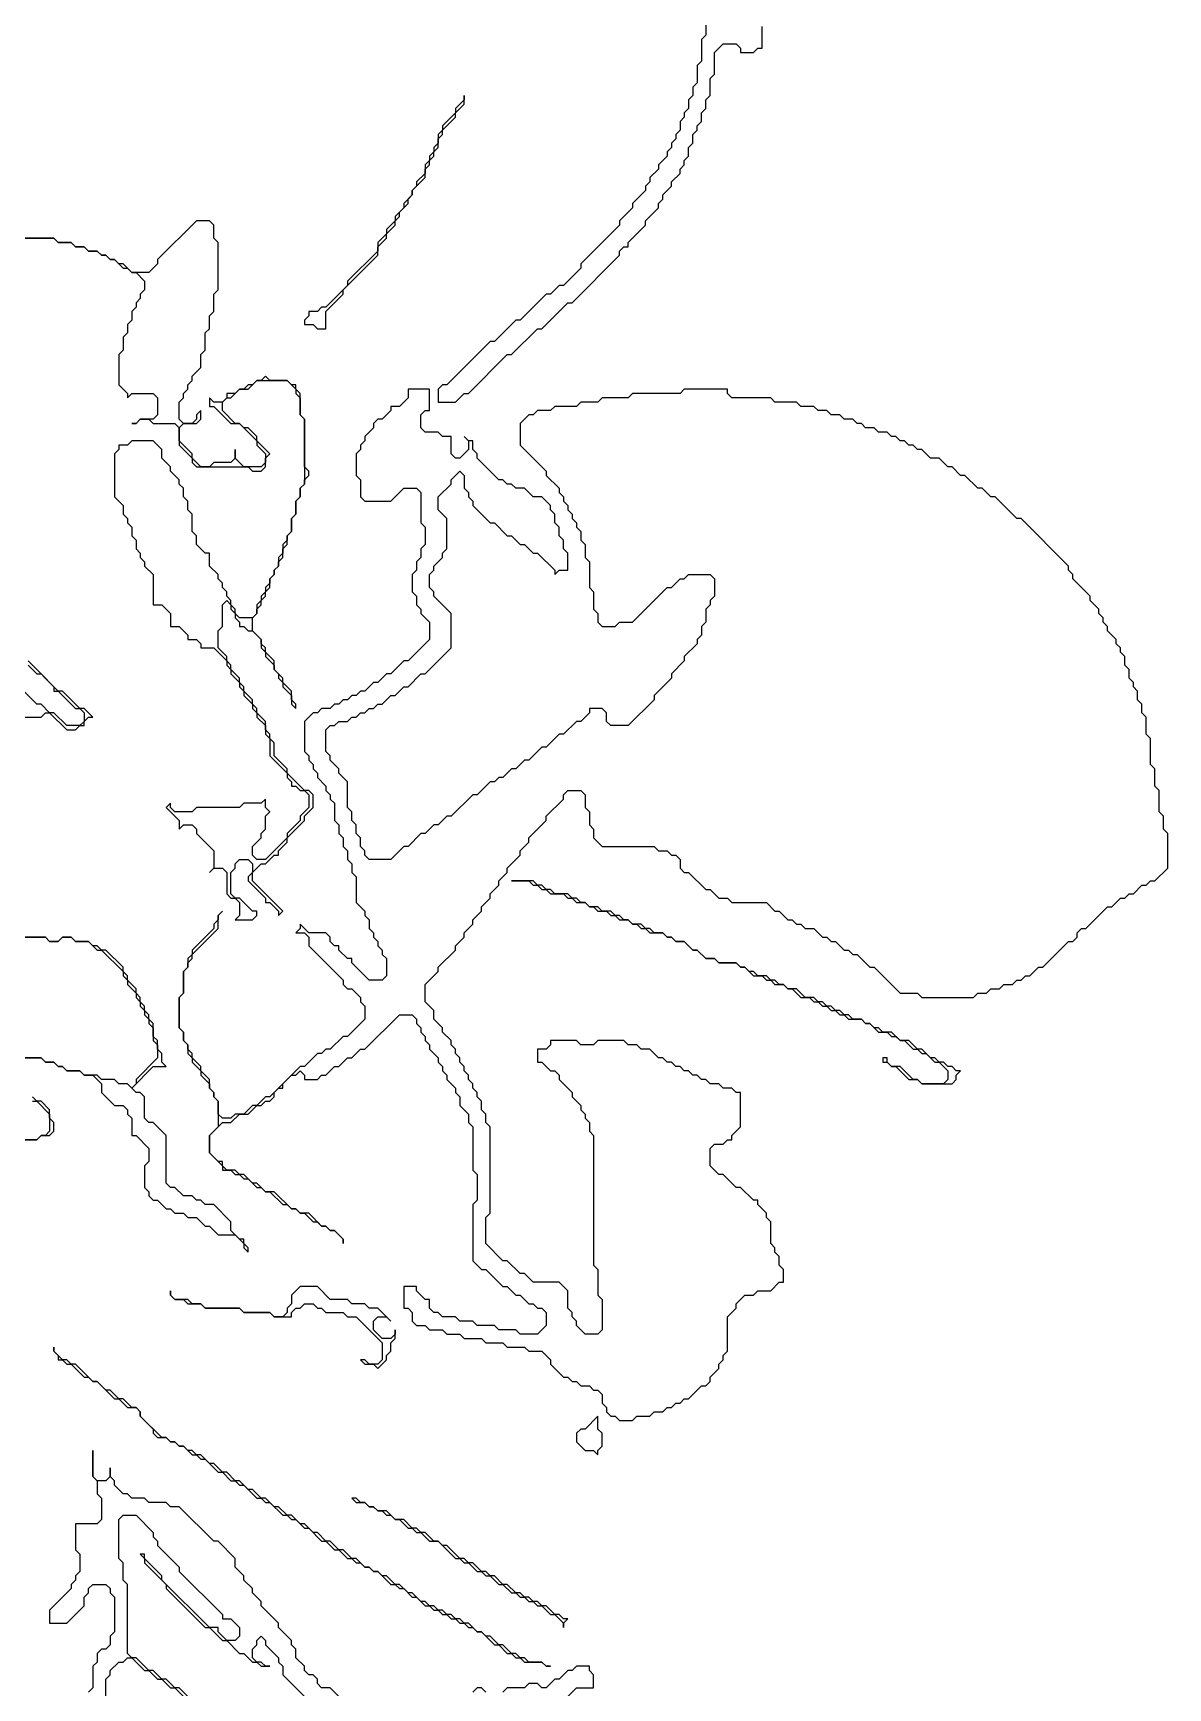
# Model space of a CAD drawing. Header units: metres. Extents: x 0 to 500, y 0 to 703.
# Drawn here: x 439.52 to 472.38, y 63.75 to 111.69 of the extents above; entities that cross this region are included whole.
import ezdxf

# ---------------------------------------------------------------- set-up
doc = ezdxf.new("R2010")
doc.units = ezdxf.units.M

msp = doc.modelspace()

# ---------------------------------------------------------------- linework, layer by layer
for points in [[(459, 112.125), (459, 111.625), (458.875, 111.5), (458.875, 110.875), (458.75, 110.75), (458.75, 110.25), (458.625, 110.125), (458.625, 109.875), (458.5, 109.75), (458.5, 109.5), (458.375, 109.375), (458.375, 109.25), (458.25, 109.125), (458.25, 108.875), (458.125, 108.75), (458.125, 108.625), (458, 108.5), (458, 108.375), (457.875, 108.25), (457.875, 108.125), (457.625, 107.875), (457.625, 107.75), (457.375, 107.5), (457.375, 107.375), (457.25, 107.25), (457.25, 107.125), (456.875, 106.75), (456.875, 106.625), (456.5, 106.25), (456.5, 106.125), (455.375, 105), (455.375, 104.875), (454.875, 104.375), (454.75, 104.375), (454.5, 104.125), (454.375, 104.125), (453.625, 103.375), (453.5, 103.375), (452.875, 102.75), (452.75, 102.75), (451.5, 101.5), (451.375, 101.5), (451.25, 101.375), (451.25, 101), (451.75, 101), (452, 101.25), (452.125, 101.25), (453.25, 102.375), (453.375, 102.375), (454.125, 103.125), (454.25, 103.125), (455, 103.875), (455.125, 103.875), (456.5, 105.25), (456.5, 105.375), (456.625, 105.5), (456.75, 105.5), (456.75, 105.625), (457.25, 106.125), (457.25, 106.25), (457.625, 106.625), (457.625, 106.75), (457.75, 106.875), (457.75, 107), (458, 107.25), (458, 107.375), (458.25, 107.625), (458.25, 107.75), (458.375, 107.875), (458.375, 108), (458.5, 108.125), (458.5, 108.375), (458.625, 108.5), (458.625, 108.75), (458.75, 108.875), (458.75, 109), (458.875, 109.125), (458.875, 109.375), (459, 109.5), (459, 109.75), (459.125, 109.875), (459.125, 110.375), (459.25, 110.5), (459.25, 111.125), (459.5, 111.375), (459.875, 111.375), (460, 111.25), (460, 111.125), (460.375, 111.125), (460.5, 111.25), (460.625, 111.25), (460.625, 111.875)], [(438.875, 105.75), (440.125, 105.75), (440.25, 105.625), (440.625, 105.625), (440.75, 105.5), (441, 105.5), (441.125, 105.375), (441.375, 105.375), (441.5, 105.25), (441.625, 105.25), (441.75, 105.125), (441.875, 105.125), (442.125, 104.875), (442.25, 104.875), (442.375, 104.75), (442.5, 104.75), (442.75, 104.5), (442.75, 104.25), (442.625, 104.125), (442.625, 104), (442.5, 103.875), (442.5, 103.75), (442.375, 103.625), (442.375, 103.375), (442.25, 103.25), (442.25, 103), (442.125, 102.875), (442.125, 102.5), (442, 102.375), (442, 101.5), (442.25, 101.25), (442.25, 101.125), (442.375, 101.25), (443, 101.25), (443.125, 101.125), (443.125, 100.625), (443, 100.5), (442.625, 100.5), (442.5, 100.375), (442.375, 100.375), (442.5, 100.375), (442.625, 100.5), (442.875, 100.5), (443, 100.375), (443.625, 100.375), (443.75, 100.25), (443.75, 99.75), (444.125, 99.375), (444.125, 99.25), (444.25, 99.125), (445.75, 99.125), (445.875, 99), (446.125, 99), (446.25, 99.125), (446.25, 99.375), (446.375, 99.5), (446, 99.875), (446, 100), (445.75, 100.25), (445.625, 100.25), (445.5, 100.375), (445.375, 100.375), (445, 100.75), (445, 101), (445.125, 101.125), (445.25, 101.125), (445.5, 101.375), (445.75, 101.375), (446, 101.625), (446.875, 101.625), (447.125, 101.375), (447.125, 101.25), (447.25, 101.125), (447.25, 100.625), (447.375, 100.5), (447.375, 98.625), (447.25, 98.5), (447.25, 98.25), (447.125, 98.125), (447.125, 97.75), (447, 97.625), (447, 97.25), (446.875, 97.125), (446.875, 97), (446.75, 96.875), (446.75, 96.625), (446.625, 96.5), (446.625, 96.25), (446.5, 96.125), (446.5, 96), (446.375, 95.875), (446.375, 95.75), (446.25, 95.625), (446.25, 95.5), (446.125, 95.375), (446.125, 95.25), (446, 95.125), (446, 94.875), (445.875, 94.75), (445.5, 94.75), (445.375, 94.875), (445.375, 95), (445.25, 95.125), (445.25, 95.25), (445.125, 95.375), (445.125, 95.5), (445, 95.625), (445, 95.75), (444.875, 95.875), (444.875, 96), (444.625, 96.25), (444.625, 96.625), (444.5, 96.625), (444.25, 96.875), (444.25, 97.125), (444.125, 97.25), (444.125, 97.75), (444, 97.875), (444, 98.125), (443.875, 98.25), (443.875, 98.5), (443.75, 98.625), (443.75, 98.75), (443.5, 99), (443.5, 99.125), (443.25, 99.375), (443.25, 99.625), (443, 99.875), (442.375, 99.875), (442.25, 99.75), (442, 99.75), (442, 99.625), (441.875, 99.5), (441.875, 98.25), (442.125, 98), (442.125, 97.75), (442.25, 97.625), (442.25, 97.5), (442.375, 97.375), (442.375, 97.125), (442.5, 97), (442.5, 96.75), (442.625, 96.625), (442.625, 96.5), (442.75, 96.375), (442.75, 96.25), (443, 96), (443, 95.125), (443.25, 95.125), (443.5, 94.875), (443.5, 94.5), (443.75, 94.5), (444, 94.25), (444, 94.125), (444.25, 94.125), (444.375, 94), (444.375, 93.875), (444.75, 93.875), (445.125, 93.5), (445.125, 93.375), (445.25, 93.25), (445.25, 93.125), (445.5, 92.875), (445.5, 92.75), (445.625, 92.625), (445.625, 92.5), (445.875, 92.25), (445.875, 92.125), (446, 92), (446, 91.875), (446.25, 91.625), (446.25, 91.375), (446.375, 91.25), (446.375, 90.75), (446.875, 90.25), (446.875, 90.125), (447, 90), (447, 89.875), (447.125, 89.875), (447.25, 89.75), (447.375, 89.75), (447.5, 89.625), (447.5, 89.25), (447.25, 89), (447.25, 88.875), (446.875, 88.5), (446.875, 88.375), (446.25, 87.75), (446, 87.75), (445.875, 87.875), (445.875, 88.125), (446.125, 88.375), (446.125, 88.5), (446.25, 88.625), (446.25, 89), (446.375, 89.125), (446.25, 89.25), (446.25, 89.5), (446.125, 89.375), (445.625, 89.375), (445.5, 89.25), (444.25, 89.25), (444.125, 89.125), (443.625, 89.125), (443.5, 89.25), (443.5, 89.375), (443.375, 89.25), (443.75, 88.875), (443.75, 88.625), (443.875, 88.75), (444.125, 88.75), (444.25, 88.625), (444.25, 88.5), (444.75, 88), (444.75, 87.5), (444.625, 87.375), (444.75, 87.5), (445, 87.5), (445.125, 87.375), (445.125, 86.75), (445.25, 86.625), (445.375, 86.625), (445.5, 86.5), (445.5, 86.125), (445.375, 86), (445.875, 86), (446, 86.125), (446, 86.25), (445.875, 86.25), (445.5, 86.625), (445.375, 86.625), (445.25, 86.75), (445.25, 87.375), (445.375, 87.5), (445.375, 87.625), (445.5, 87.75), (445.75, 87.75), (445.875, 87.625), (445.875, 87.375), (445.75, 87.25), (445.75, 87.125), (446.25, 86.625), (446.25, 86.5), (446.375, 86.5), (446.625, 86.25), (446.625, 86.125), (446.75, 86.25), (445.875, 87.125), (445.875, 87.375), (446.125, 87.625), (446.25, 87.625), (446.5, 87.875), (446.625, 87.875), (446.625, 88), (446.875, 88.25), (446.875, 88.375), (447.375, 88.875), (447.375, 89), (447.625, 89.25), (447.625, 89.625), (447.5, 89.75), (447.375, 89.75), (446.875, 90.25), (446.875, 90.375), (446.5, 90.75), (446.5, 91.125), (446.375, 91.25), (446.375, 91.375), (446.25, 91.5), (446.25, 91.75), (446, 92), (446, 92.125), (445.875, 92.25), (445.875, 92.375), (445.625, 92.625), (445.625, 92.75), (445.5, 92.875), (445.5, 93), (445.25, 93.25), (445.25, 93.375), (445.125, 93.5), (445.125, 93.625), (444.875, 93.875), (444.875, 94.375), (445, 94.5), (445, 95.125), (445.125, 95.25), (445.25, 95.125), (445.25, 95), (445.375, 94.875), (445.375, 94.75), (445.5, 94.625), (445.5, 94.5), (445.625, 94.5), (445.75, 94.375), (445.875, 94.375), (446.125, 94.125), (446.125, 93.875), (446.25, 93.75), (446.25, 93.625), (446.5, 93.375), (446.5, 93.25), (446.625, 93.125), (446.625, 93), (446.75, 92.875), (446.75, 92.75), (447, 92.5), (447, 92.25), (447.125, 92.125), (447.125, 92.25), (447, 92.375), (447, 92.625), (446.75, 92.875), (446.75, 93), (446.5, 93.25), (446.5, 93.5), (446.25, 93.75), (446.25, 93.875), (446.125, 94), (446.125, 94.125), (445.875, 94.375), (445.875, 94.75), (446, 94.875), (446, 95), (446.125, 95.125), (446.125, 95.25), (446.25, 95.375), (446.25, 95.5), (446.375, 95.625), (446.375, 95.875), (446.5, 96), (446.5, 96.125), (446.625, 96.25), (446.625, 96.375), (446.75, 96.5), (446.75, 96.75), (446.875, 96.875), (446.875, 97.125), (447, 97.25), (447, 97.625), (447.125, 97.75), (447.125, 98.125), (447.25, 98.25), (447.25, 98.5), (447.375, 98.625), (447.375, 98.75), (447.5, 98.875), (447.5, 99), (447.375, 99.125), (447.375, 100.5), (447.25, 100.625), (447.25, 101.25), (447.125, 101.375), (447.125, 101.5), (447, 101.5), (446.875, 101.625), (446.375, 101.625), (446.25, 101.75), (446.125, 101.625), (446, 101.625), (445.875, 101.5), (445.75, 101.5), (445.625, 101.375), (445.5, 101.375), (445.375, 101.25), (445.125, 101.25), (445.125, 101.125), (445, 101), (444.75, 101), (444.625, 101.125), (444.625, 100.875), (444.75, 100.875), (445.25, 100.375), (445.5, 100.375), (446, 99.875), (446, 99.75), (446.25, 99.5), (446.25, 99.25), (446.125, 99.125), (445.625, 99.125), (445.375, 99.375), (445.375, 99.625), (445.375, 99.375), (445.25, 99.25), (444.75, 99.25), (444.625, 99.125), (444.375, 99.125), (444.125, 99.375), (444.125, 99.5), (443.75, 99.875), (443.75, 100.25), (443.875, 100.375), (444.25, 100.375), (444.375, 100.5), (444.375, 100.75), (444.25, 100.625), (444.25, 100.5), (444.125, 100.375), (443.875, 100.375), (443.75, 100.5), (443.75, 101), (443.875, 101.125), (443.875, 101.25), (444, 101.375), (444, 101.5), (444.125, 101.625), (444.125, 101.75), (444.375, 102), (444.375, 102.375), (444.5, 102.5), (444.5, 103), (444.625, 103.125), (444.625, 103.5), (444.75, 103.625), (444.75, 104.125), (444.875, 104.25), (444.875, 105.625), (444.75, 105.75), (444.75, 106.125), (444.625, 106.25), (444.25, 106.25), (443.125, 105.125), (443.125, 105), (442.875, 104.75), (442.375, 104.75), (442.125, 105), (442, 105), (441.875, 105.125), (441.75, 105.125), (441.625, 105.25), (441.5, 105.25), (441.375, 105.375), (441.125, 105.375), (441, 105.5), (440.75, 105.5), (440.625, 105.625), (440.25, 105.625), (440.125, 105.75), (439, 105.75)], [(439.25, 91.875), (439.75, 91.875), (439.875, 92), (440, 92), (440.5, 91.5), (440.75, 91.5), (440.875, 91.625), (441, 91.625), (441, 91.75), (441.125, 91.875), (441.25, 91.875), (441, 92.125), (440.875, 92.125), (440.375, 92.625), (440.25, 92.625), (439.375, 93.5)], [(439.375, 93.375), (439.625, 93.125), (439.75, 93.125), (440.125, 92.75), (440.125, 92.625), (440.25, 92.625), (440.75, 92.125), (440.875, 92.125), (441, 92), (441, 91.75), (440.875, 91.625), (440.5, 91.625), (440.125, 92), (440, 92), (439.75, 92.25), (439.625, 92.25), (439.25, 92.625)], [(438.375, 85.5), (439.875, 85.5), (440, 85.375), (440.25, 85.375), (440.375, 85.5), (440.625, 85.5), (440.75, 85.375), (441.125, 85.375), (441.375, 85.125), (441.5, 85.125), (442.125, 84.5), (442.125, 84.375), (442.25, 84.25), (442.25, 84.125), (442.5, 83.875), (442.5, 83.75), (442.625, 83.625), (442.625, 83.5), (442.75, 83.375), (442.75, 83.25), (442.875, 83.125), (442.875, 83), (443, 82.875), (443, 82.5), (443.125, 82.375), (443.125, 82), (442.5, 81.375), (442.5, 81.25), (442.375, 81.125), (442.25, 81.25), (442, 81.25), (441.875, 81.375), (441.5, 81.375), (441.375, 81.5), (441, 81.5), (440.875, 81.625), (440.5, 81.625), (440.375, 81.75), (440.25, 81.75), (440.125, 81.875), (439.875, 81.875), (439.75, 82), (438.75, 82)], [(439.25, 82), (439.75, 82), (439.875, 81.875), (440.125, 81.875), (440.25, 81.75), (440.375, 81.75), (440.5, 81.625), (440.875, 81.625), (441, 81.5), (441.25, 81.5), (441.5, 81.25), (441.5, 81), (441.875, 80.625), (442.125, 80.625), (442.25, 80.5), (442.25, 80.375), (442.375, 80.25), (442.375, 79.75), (442.5, 79.75), (442.875, 79.375), (442.875, 79), (442.75, 78.875), (442.75, 78.25), (442.875, 78.125), (442.875, 78), (443, 77.875), (443.125, 77.875), (443.375, 77.625), (443.5, 77.625), (443.625, 77.5), (443.875, 77.5), (444, 77.375), (444.25, 77.375), (444.5, 77.125), (444.625, 77.125), (444.875, 76.875), (445.375, 76.875), (445.625, 76.625), (445.625, 76.5), (445.75, 76.375), (445.75, 76.5), (445.625, 76.625), (445.625, 76.75), (445.5, 76.75), (445.25, 77), (445.25, 77.25), (444.75, 77.75), (444.5, 77.75), (444.375, 77.875), (444.25, 77.875), (444.125, 78), (443.875, 78), (443.625, 78.25), (443.5, 78.25), (443.375, 78.375), (443.375, 79.75), (443, 80.125), (442.875, 80.125), (442.75, 80.25), (442.75, 80.875), (442.625, 81), (442.5, 81), (442.375, 81.125), (443, 81.75), (443.375, 81.75), (443.25, 81.875), (443.25, 82.125), (443.125, 82.25), (443.125, 82.5), (443, 82.625), (443, 83), (442.875, 83.125), (442.875, 83.25), (442.75, 83.375), (442.75, 83.5), (442.625, 83.625), (442.625, 83.75), (442.5, 83.875), (442.5, 84), (442.25, 84.25), (442.25, 84.375), (442.125, 84.5), (442.125, 84.625), (441.625, 85.125), (441.5, 85.125), (441.375, 85.25), (441.25, 85.25), (441.125, 85.375), (440.75, 85.375), (440.625, 85.5), (440.375, 85.5), (440.25, 85.375), (440, 85.375), (439.875, 85.5), (438.375, 85.5)], [(439, 79.625), (439.625, 79.625), (439.75, 79.75), (440, 79.75), (440.125, 79.875), (440.125, 80.125), (440, 80.25), (440, 80.5), (439.75, 80.75), (439.625, 80.75), (439.5, 80.875)], [(439.5, 80.75), (439.625, 80.75), (440, 80.375), (440, 79.875), (439.875, 79.75), (439.75, 79.75), (439.625, 79.625), (439.125, 79.625)], [(448.375, 63.5), (448.125, 63.75), (447.875, 63.75), (447.75, 63.875), (447.75, 64), (447.625, 64.125), (447.5, 64.125), (447.375, 64.25), (447.375, 64.375), (447.125, 64.625), (447.125, 64.875), (447, 65), (447, 65.125), (446.625, 65.5), (446.625, 65.625), (446.125, 66.125), (446.125, 66.25), (445.875, 66.5), (445.875, 66.625), (445.625, 66.875), (445.625, 67), (445.375, 67.25), (445.375, 67.5), (444.875, 68), (444.75, 68), (443.75, 69), (443.5, 69), (443.375, 69.125), (442.875, 69.125), (442.75, 69.25), (442.375, 69.25), (442.25, 69.375), (442.125, 69.375), (441.875, 69.625), (441.875, 69.75), (441.75, 69.875), (441.75, 70.125), (441.75, 69.875), (441.625, 69.75), (441.375, 69.75), (441.25, 69.875), (441.25, 70.625), (441.25, 69.875), (441.375, 69.75), (441.375, 69.375), (441.5, 69.25), (441.5, 68.625), (441.375, 68.5), (440.75, 68.5), (440.75, 67.75), (440.875, 67.625), (440.875, 67.125), (440.75, 67), (440.75, 66.875), (440.625, 66.75), (440.625, 66.625), (440, 66), (440, 65.625), (440.5, 65.625), (441, 66.125), (441, 66.375), (441.125, 66.5), (441.125, 66.625), (441.25, 66.75), (441.625, 66.75), (441.75, 66.625), (441.75, 66.5), (441.875, 66.375), (441.875, 65.375), (441.75, 65.25), (441.75, 65), (441.625, 64.875), (441.5, 64.875), (441.375, 64.75), (441.375, 64.5), (441.25, 64.375), (441.25, 63.75), (441.125, 63.625)], [(444, 63.5), (443.75, 63.75), (443.625, 63.75), (443.375, 64), (443.25, 64), (443, 64.25), (442.875, 64.25), (442.5, 64.625), (442.375, 64.625), (442.25, 64.75), (442.25, 66.75), (442.125, 66.875), (442.125, 67.375), (442, 67.5), (442, 68.625), (442.125, 68.75), (442.5, 68.75), (443, 68.25), (443, 68.125), (443.125, 68), (443.125, 67.875), (443.75, 67.25), (443.75, 67.125), (445, 65.875), (445, 65.75), (445.25, 65.75), (445.5, 65.5), (445.5, 65.25), (445.375, 65.125), (445.125, 65.125), (444.875, 65.375), (444.875, 65.5), (444.625, 65.5), (443.25, 66.875), (443.25, 67), (442.75, 67.5), (442.75, 67.625), (442.625, 67.625), (442.75, 67.5), (442.75, 67.375), (443.375, 66.75), (443.375, 66.625), (444.5, 65.5), (444.625, 65.5), (445, 65.125), (445.125, 65.125), (445.5, 64.75), (445.625, 64.75), (445.875, 64.5), (446, 64.5), (446.125, 64.375), (446.375, 64.375), (446.25, 64.375), (446.125, 64.5), (446, 64.5), (445.875, 64.625), (445.875, 64.875), (446, 65), (446, 65.125), (446.125, 65.25), (446.25, 65.125), (446.25, 65), (446.625, 64.625), (446.625, 64.5), (446.75, 64.375), (446.75, 64.125), (447.5, 63.375)], [(441.625, 62.75), (441.625, 64), (441.75, 64.125), (441.75, 64.25), (442, 64.5), (442.125, 64.5), (442.25, 64.625), (442.375, 64.625), (442.75, 64.25), (442.875, 64.25), (443.125, 64), (443.25, 64), (443.5, 63.75), (443.625, 63.75), (443.875, 63.5)], [(454.625, 63.125), (455.25, 63.75), (455.75, 63.75), (455.75, 64.125), (455.625, 64.25), (455.625, 64.375), (455.25, 64.375), (455.125, 64.25), (455, 64.25), (454.75, 64), (454.625, 64), (454.375, 63.75), (454.25, 63.75), (454.125, 63.875), (453.875, 63.875), (453.75, 63.75), (453.25, 63.75), (453.125, 63.625)], [(452.625, 63.625), (452.5, 63.75), (452.375, 63.75), (452.25, 63.625)]]:
    msp.add_lwpolyline(points)
for points in [[(452, 109.875), (452, 109.75), (451.75, 109.5), (451.75, 109.375), (451.375, 109), (451.375, 108.875), (451.25, 108.75), (451.25, 108.5), (451.125, 108.375), (451.125, 108.25), (451, 108.125), (451, 108), (450.875, 107.875), (450.875, 107.625), (450.625, 107.375), (450.625, 107.25), (450.5, 107.125), (450.5, 107), (450.25, 106.75), (450.25, 106.625), (450, 106.375), (450, 106.25), (449.75, 106), (449.75, 105.875), (449.5, 105.625), (449.5, 105.375), (448.625, 104.5), (448.625, 104.375), (448, 103.75), (447.875, 103.75), (447.75, 103.625), (447.5, 103.625), (447.5, 103.5), (447.375, 103.375), (447.375, 103.25), (447.625, 103.25), (447.75, 103.125), (448, 103.125), (448, 103.625), (448.5, 104.125), (448.5, 104.25), (449.5, 105.25), (449.5, 105.5), (449.75, 105.75), (449.75, 105.875), (450, 106.125), (450, 106.25), (450.125, 106.375), (450.125, 106.5), (450.375, 106.75), (450.375, 106.875), (450.5, 107), (450.5, 107.125), (450.875, 107.5), (450.875, 107.75), (451, 107.875), (451, 108), (451.125, 108.125), (451.125, 108.25), (451.25, 108.375), (451.25, 108.625), (451.375, 108.75), (451.375, 108.875), (451.75, 109.25), (451.75, 109.375), (452, 109.625)], [(450.375, 101.375), (450.375, 101.125), (450.125, 100.875), (449.875, 100.875), (449.875, 100.75), (449.625, 100.5), (449.5, 100.5), (449.375, 100.375), (449.375, 100.25), (449.125, 100), (449.125, 99.875), (449, 99.75), (449, 99.625), (448.875, 99.5), (448.875, 98.875), (449, 98.75), (449, 98.25), (449.125, 98.125), (449.875, 98.125), (450.25, 98.5), (450.625, 98.5), (450.75, 98.375), (450.75, 97.5), (450.875, 97.375), (450.875, 96.875), (450.75, 96.75), (450.75, 96.5), (450.625, 96.375), (450.625, 96.125), (450.5, 96), (450.5, 95.5), (450.625, 95.375), (450.625, 95.125), (450.75, 95), (450.75, 94.875), (451, 94.625), (451, 94.125), (450.375, 93.5), (450.25, 93.5), (449.875, 93.125), (449.75, 93.125), (449.5, 92.875), (449.375, 92.875), (449.125, 92.625), (449, 92.625), (448.875, 92.5), (448.75, 92.5), (448.625, 92.375), (448.5, 92.375), (448.375, 92.25), (448.25, 92.25), (448.125, 92.125), (447.875, 92.125), (447.75, 92), (447.625, 92), (447.375, 91.75), (447.375, 90.875), (447.5, 90.75), (447.5, 90.625), (447.625, 90.5), (447.625, 90.375), (447.75, 90.25), (447.75, 90.125), (448, 89.875), (448, 89.75), (448.125, 89.625), (448.125, 89.5), (448.25, 89.375), (448.25, 88.875), (448.375, 88.75), (448.375, 88.5), (448.5, 88.375), (448.5, 88.125), (448.625, 88), (448.625, 87.75), (448.75, 87.625), (448.75, 87.375), (448.875, 87.25), (448.875, 86.5), (449.125, 86.25), (449.125, 86.125), (449.25, 86), (449.25, 85.75), (449.375, 85.625), (449.375, 85.5), (449.5, 85.375), (449.5, 85.25), (449.625, 85.125), (449.625, 85), (449.75, 84.875), (449.75, 84.375), (449.625, 84.25), (449.25, 84.25), (448.75, 84.75), (448.75, 84.875), (448.625, 84.875), (448.375, 85.125), (448.375, 85.25), (448.25, 85.25), (448.125, 85.375), (448.125, 85.5), (448, 85.625), (447.5, 85.625), (447.25, 85.875), (447.25, 85.75), (447.125, 85.625), (447.375, 85.625), (447.5, 85.5), (447.5, 85.25), (448.5, 84.25), (448.5, 84.125), (448.625, 84), (448.75, 84), (449, 83.75), (449, 83.625), (449.125, 83.5), (449.125, 83.125), (448.625, 82.625), (448.5, 82.625), (448.125, 82.25), (448, 82.25), (447.875, 82.125), (447.75, 82.125), (447.375, 81.75), (447.25, 81.75), (446.375, 80.875), (446.25, 80.875), (446, 80.625), (445.875, 80.625), (445.625, 80.375), (445.375, 80.375), (445.25, 80.25), (445, 80.25), (444.875, 80.375), (444.875, 80.75), (444.75, 80.875), (444.75, 81), (444.625, 81.125), (444.625, 81.375), (444.375, 81.625), (444.375, 81.75), (444.125, 82), (444.125, 82.125), (444, 82.25), (444, 82.375), (443.875, 82.5), (443.875, 82.75), (443.75, 82.875), (443.75, 83.75), (443.875, 83.875), (443.875, 84.5), (444, 84.625), (444, 84.75), (444.125, 84.875), (444.125, 85), (444.875, 85.75), (444.875, 86.125), (445, 86.25), (444.875, 86.125), (444.875, 86), (444.75, 85.875), (444.75, 85.75), (444.125, 85.125), (444.125, 85), (444, 84.875), (444, 84.625), (443.875, 84.5), (443.875, 83.875), (443.75, 83.75), (443.75, 82.875), (443.875, 82.75), (443.875, 82.5), (444, 82.375), (444, 82.125), (444.125, 82), (444.125, 81.875), (444.375, 81.625), (444.375, 81.5), (444.625, 81.25), (444.625, 81.125), (444.75, 81), (444.75, 80.875), (444.875, 80.75), (444.875, 80), (444.625, 79.75), (444.625, 79.25), (445, 78.875), (445, 78.75), (445.25, 78.75), (445.375, 78.625), (445.5, 78.625), (445.625, 78.5), (445.75, 78.5), (446, 78.25), (446.125, 78.25), (446.25, 78.125), (446.375, 78.125), (446.75, 77.75), (446.875, 77.75), (447, 77.625), (447.125, 77.625), (447.25, 77.5), (447.375, 77.5), (447.625, 77.25), (447.75, 77.25), (447.875, 77.125), (448, 77.125), (448.125, 77), (448.25, 77), (448.5, 76.75), (448.5, 76.625), (448.5, 76.75), (448.25, 77), (448.125, 77), (448, 77.125), (447.875, 77.125), (447.5, 77.5), (447.25, 77.5), (447.125, 77.625), (447, 77.625), (446.5, 78.125), (446.25, 78.125), (446, 78.375), (445.875, 78.375), (445.625, 78.625), (445.5, 78.625), (445.375, 78.75), (445.125, 78.75), (445, 78.875), (445, 79), (444.875, 79), (444.625, 79.25), (444.625, 79.75), (445, 80.125), (445.25, 80.125), (445.5, 80.375), (445.75, 80.375), (446, 80.625), (446.125, 80.625), (446.25, 80.75), (446.375, 80.75), (446.5, 80.875), (446.5, 81), (446.625, 81.125), (446.75, 81.125), (446.75, 81.25), (447, 81.5), (447.125, 81.5), (447.25, 81.625), (447.375, 81.5), (447.375, 81.375), (447.75, 81.375), (447.875, 81.5), (448, 81.5), (448.25, 81.75), (448.375, 81.75), (448.625, 82), (448.75, 82), (449, 82.25), (449.125, 82.25), (450.125, 83.25), (450.5, 83.25), (450.625, 83.125), (450.625, 83), (450.75, 82.875), (450.75, 82.75), (450.875, 82.625), (450.875, 82.5), (451, 82.375), (451, 82.25), (451.25, 82), (451.25, 81.875), (451.375, 81.75), (451.375, 81.625), (451.5, 81.5), (451.5, 81.375), (451.75, 81.125), (451.75, 81), (451.875, 80.875), (451.875, 80.625), (452.125, 80.375), (452.125, 80.125), (452.25, 80), (452.25, 78.75), (452.375, 78.625), (452.375, 77.875), (452.25, 77.75), (452.25, 76.125), (452.5, 75.875), (452.625, 75.875), (453.125, 75.375), (453.25, 75.375), (453.5, 75.125), (453.625, 75.125), (453.875, 74.875), (454, 74.875), (454.125, 74.75), (454.25, 74.75), (454.375, 74.625), (454.375, 74.25), (454.125, 74), (453.625, 74), (453.5, 74.125), (453, 74.125), (452.875, 74.25), (452.375, 74.25), (452.25, 74.375), (451.875, 74.375), (451.75, 74.5), (451.375, 74.5), (451.25, 74.625), (451.125, 74.625), (451, 74.75), (451, 75), (450.875, 75), (450.625, 75.25), (450.625, 75.375), (450.25, 75.375), (450.25, 74.75), (450.375, 74.75), (450.5, 74.625), (450.5, 74.375), (450.625, 74.25), (450.875, 74.25), (451, 74.125), (451.375, 74.125), (451.5, 74), (451.875, 74), (452, 73.875), (452.5, 73.875), (452.625, 73.75), (453.125, 73.75), (453.25, 73.625), (453.75, 73.625), (453.875, 73.5), (454.25, 73.5), (454.5, 73.25), (454.5, 73.125), (454.875, 72.75), (455, 72.75), (455.125, 72.625), (455.25, 72.625), (455.375, 72.5), (455.625, 72.5), (455.75, 72.375), (455.875, 72.375), (456, 72.25), (456, 72), (456.125, 71.875), (456.125, 71.75), (456.25, 71.625), (456.375, 71.625), (456.5, 71.5), (456.875, 71.5), (457, 71.625), (457.375, 71.625), (457.5, 71.75), (457.75, 71.75), (457.875, 71.875), (458, 71.875), (458.125, 72), (458.25, 72), (458.375, 72.125), (458.5, 72.125), (458.875, 72.5), (459, 72.5), (459.125, 72.625), (459.125, 72.75), (459.375, 73), (459.375, 73.125), (459.5, 73.25), (459.5, 73.375), (459.625, 73.5), (459.625, 74.5), (459.875, 74.75), (459.875, 74.875), (460.125, 75.125), (460.375, 75.125), (460.5, 75.25), (460.875, 75.25), (461.125, 75.5), (461.25, 75.5), (461.25, 75.875), (461.125, 76), (461.125, 76.25), (461, 76.375), (461, 76.5), (460.875, 76.625), (460.875, 77.25), (460.75, 77.375), (460.75, 77.5), (460.5, 77.75), (460.5, 77.875), (460.375, 77.875), (460, 78.25), (459.875, 78.25), (459.5, 78.625), (459.375, 78.625), (459.125, 78.875), (459.125, 79.375), (459.25, 79.5), (459.5, 79.5), (459.625, 79.625), (459.75, 79.625), (459.75, 79.75), (460, 80), (460, 81), (459.875, 81), (459.75, 81.125), (459.5, 81.125), (459.375, 81.25), (459.125, 81.25), (459, 81.375), (458.875, 81.375), (458.75, 81.5), (458.625, 81.5), (458.5, 81.625), (458.375, 81.625), (458.25, 81.75), (458.125, 81.75), (458, 81.875), (457.875, 81.875), (457.75, 82), (457.625, 82), (457.375, 82.25), (457.125, 82.25), (457, 82.375), (456.75, 82.375), (456.625, 82.5), (455.875, 82.5), (455.75, 82.375), (455.375, 82.375), (455.25, 82.5), (454.5, 82.5), (454.5, 82.375), (454.375, 82.25), (454.125, 82.25), (454.125, 81.875), (454.25, 81.875), (454.5, 81.625), (454.625, 81.625), (454.75, 81.5), (454.75, 81.375), (455.125, 81), (455.125, 80.875), (455.375, 80.625), (455.375, 80.5), (455.5, 80.375), (455.5, 80.25), (455.625, 80.125), (455.625, 79.875), (455.75, 79.75), (455.75, 76), (455.875, 75.875), (455.875, 75.125), (456, 75), (456, 74.125), (455.875, 74), (455.5, 74), (455.25, 74.25), (455.25, 74.375), (455.125, 74.5), (455.125, 74.625), (455, 74.75), (455, 75.25), (454.75, 75.5), (454, 75.5), (453.75, 75.75), (453.625, 75.75), (453.25, 76.125), (453.125, 76.125), (452.625, 76.625), (452.625, 77.375), (452.75, 77.5), (452.75, 80), (452.625, 80.125), (452.625, 80.375), (452.5, 80.5), (452.5, 80.75), (452.375, 80.875), (452.375, 81), (452.25, 81.125), (452.25, 81.25), (452.125, 81.375), (452.125, 81.5), (452, 81.625), (452, 81.75), (451.875, 81.875), (451.875, 82), (451.75, 82.125), (451.75, 82.25), (451.625, 82.375), (451.625, 82.5), (451.375, 82.75), (451.375, 82.875), (451.125, 83.125), (451.125, 83.375), (450.875, 83.625), (450.875, 84.125), (451.25, 84.5), (451.25, 84.625), (451.75, 85.125), (451.75, 85.25), (452, 85.5), (452, 85.625), (452.25, 85.875), (452.25, 86), (452.5, 86.25), (452.5, 86.375), (452.75, 86.625), (452.75, 86.75), (453, 87), (453, 87.125), (453.25, 87.375), (453.25, 87.5), (453.625, 87.875), (453.625, 88), (453.875, 88.25), (453.875, 88.375), (454.375, 88.875), (454.375, 89), (454.875, 89.5), (454.875, 89.625), (455, 89.75), (455.375, 89.75), (455.5, 89.625), (455.5, 89.25), (455.625, 89.125), (455.625, 88.75), (455.75, 88.625), (455.75, 88.375), (456, 88.125), (457.5, 88.125), (457.625, 88), (457.875, 88), (458, 87.875), (458.125, 87.875), (458.25, 87.75), (458.25, 87.5), (458.375, 87.375), (458.5, 87.375), (459, 86.875), (459.125, 86.875), (459.375, 86.625), (459.625, 86.625), (459.75, 86.5), (460.75, 86.5), (461, 86.25), (461.125, 86.25), (461.375, 86), (461.5, 86), (461.625, 85.875), (461.75, 85.875), (461.875, 85.75), (462.125, 85.75), (462.375, 85.5), (462.5, 85.5), (462.625, 85.375), (462.75, 85.375), (463, 85.125), (463.125, 85.125), (463.25, 85), (463.375, 85), (463.75, 84.625), (463.875, 84.625), (464.625, 83.875), (465.125, 83.875), (465.25, 83.75), (466.75, 83.75), (466.875, 83.875), (467.125, 83.875), (467.25, 84), (467.5, 84), (467.625, 84.125), (467.875, 84.125), (468, 84.25), (468.125, 84.25), (468.25, 84.375), (468.375, 84.375), (468.625, 84.625), (468.75, 84.625), (469.5, 85.375), (469.625, 85.375), (469.75, 85.5), (469.75, 85.625), (469.875, 85.75), (470, 85.75), (470.625, 86.375), (470.75, 86.375), (471, 86.625), (471.125, 86.625), (471.25, 86.75), (471.375, 86.75), (471.625, 87), (471.75, 87), (471.875, 87.125), (472, 87.125), (472.375, 87.5), (472.375, 88.5), (472.25, 88.625), (472.25, 89), (472.125, 89.125), (472.125, 89.75), (472, 89.875), (472, 90.375), (471.875, 90.5), (471.875, 91.25), (471.75, 91.375), (471.75, 91.875), (471.625, 92), (471.625, 92.25), (471.5, 92.375), (471.5, 92.625), (471.375, 92.75), (471.375, 92.875), (471.25, 93), (471.25, 93.25), (471.125, 93.375), (471.125, 93.625), (471, 93.75), (471, 93.875), (470.875, 94), (470.875, 94.125), (470.625, 94.375), (470.625, 94.5), (470.5, 94.625), (470.5, 94.75), (470.375, 94.875), (470.375, 95), (470.125, 95.25), (470.125, 95.375), (469.625, 95.875), (469.625, 96), (469.5, 96.125), (469.5, 96.25), (468.125, 97.625), (468, 97.625), (467.375, 98.25), (467.25, 98.25), (467, 98.5), (466.875, 98.5), (466.5, 98.875), (466.375, 98.875), (466.125, 99.125), (466, 99.125), (465.75, 99.375), (465.5, 99.375), (465.25, 99.625), (465.125, 99.625), (465, 99.75), (464.875, 99.75), (464.75, 99.875), (464.625, 99.875), (464.5, 100), (464.375, 100), (464.25, 100.125), (464, 100.125), (463.875, 100.25), (463.625, 100.25), (463.5, 100.375), (463.375, 100.375), (463.25, 100.5), (463, 100.5), (462.875, 100.625), (462.625, 100.625), (462.5, 100.75), (462.25, 100.75), (462.125, 100.875), (461.75, 100.875), (461.625, 101), (461, 101), (460.875, 101.125), (459.75, 101.125), (459.625, 101.25), (459.625, 101.375), (458.375, 101.375), (458.25, 101.25), (456.875, 101.25), (456.75, 101.125), (456, 101.125), (455.875, 101), (455.375, 101), (455.25, 100.875), (454.625, 100.875), (454.5, 100.75), (454.125, 100.75), (454, 100.625), (453.875, 100.625), (453.625, 100.375), (453.625, 99.75), (454.375, 99), (454.375, 98.875), (454.75, 98.5), (454.75, 98.375), (454.875, 98.25), (454.875, 98.125), (455, 98), (455, 97.875), (455.125, 97.75), (455.125, 97.625), (455.25, 97.5), (455.25, 97.375), (455.375, 97.25), (455.375, 97), (455.5, 96.875), (455.5, 96.5), (455.625, 96.375), (455.625, 95.625), (455.75, 95.5), (455.75, 95), (455.875, 94.875), (455.875, 94.625), (456, 94.5), (456.375, 94.5), (456.5, 94.625), (456.875, 94.625), (457.875, 95.625), (458, 95.625), (458.25, 95.875), (458.375, 95.875), (458.5, 96), (459.125, 96), (459.25, 95.875), (459.25, 95.375), (459.125, 95.25), (459.125, 95.125), (459, 95), (459, 94.625), (458.875, 94.5), (458.875, 94.25), (458.75, 94.125), (458.75, 94), (458.375, 93.625), (458.375, 93.5), (458, 93.125), (458, 93), (457.5, 92.5), (457.5, 92.375), (456.75, 91.625), (456.25, 91.625), (456.125, 91.75), (456.125, 92), (456, 92.125), (455.625, 92.125), (455.625, 92), (455.375, 91.75), (455.25, 91.75), (454.875, 91.375), (454.75, 91.375), (454.375, 91), (454.25, 91), (453.875, 90.625), (453.75, 90.625), (453.5, 90.375), (453.375, 90.375), (453.125, 90.125), (453, 90.125), (452.875, 90), (452.75, 90), (452.375, 89.625), (452.25, 89.625), (451.625, 89), (451.5, 89), (451.25, 88.75), (451.125, 88.75), (450.875, 88.5), (450.75, 88.5), (450.375, 88.125), (450.25, 88.125), (449.875, 87.75), (449.25, 87.75), (449.125, 87.875), (449.125, 88), (449, 88.125), (449, 88.375), (448.875, 88.5), (448.875, 88.75), (448.75, 88.875), (448.75, 89.125), (448.625, 89.25), (448.625, 90), (448.375, 90.25), (448.375, 90.375), (448.125, 90.625), (448.125, 90.75), (448, 90.875), (448, 91.5), (448.125, 91.625), (448.25, 91.625), (448.375, 91.75), (448.625, 91.75), (448.75, 91.875), (448.875, 91.875), (449, 92), (449.125, 92), (449.25, 92.125), (449.375, 92.125), (449.5, 92.25), (449.625, 92.25), (449.875, 92.5), (450, 92.5), (450.25, 92.75), (450.375, 92.75), (450.75, 93.125), (450.875, 93.125), (451.625, 93.875), (451.625, 94.875), (451.125, 95.375), (451.125, 95.5), (451, 95.625), (451, 96), (451.125, 96.125), (451.125, 96.25), (451.375, 96.5), (451.375, 96.625), (451.5, 96.75), (451.5, 97.625), (451.25, 97.875), (451.25, 98.25), (451.625, 98.625), (451.625, 98.75), (451.875, 99), (452, 98.875), (452, 98.5), (452.125, 98.375), (452.125, 98.25), (452.25, 98.125), (452.25, 98), (452.75, 97.5), (452.875, 97.5), (453.25, 97.125), (453.375, 97.125), (453.625, 96.875), (453.75, 96.875), (454, 96.625), (454.125, 96.625), (454.625, 96.125), (454.625, 96), (454.75, 96.125), (455, 96.125), (455, 96.625), (454.875, 96.75), (454.875, 97), (454.75, 97.125), (454.75, 97.375), (454.625, 97.5), (454.625, 97.75), (454.5, 97.875), (454.5, 98), (454.25, 98.25), (454, 98.25), (453.75, 98.5), (453.5, 98.5), (453.375, 98.625), (453.25, 98.625), (453.125, 98.75), (453, 98.75), (452.375, 99.375), (452.375, 99.5), (452.25, 99.625), (452.25, 99.875), (452.125, 99.875), (452, 100), (452.125, 99.875), (452.125, 99.625), (451.875, 99.375), (451.75, 99.375), (451.625, 99.5), (451.625, 100), (451.375, 100), (451.25, 100.125), (450.875, 100.125), (450.75, 100.25), (450.75, 100.625), (450.875, 100.75), (451, 100.75), (451, 101.375)], [(453.375, 87.125), (453.875, 87.125), (454, 87), (454.125, 87), (454.25, 86.875), (454.375, 86.875), (454.5, 86.75), (454.875, 86.75), (455, 86.625), (455.125, 86.625), (455.25, 86.5), (455.5, 86.5), (455.625, 86.375), (455.75, 86.375), (455.875, 86.25), (456.125, 86.25), (456.25, 86.125), (456.375, 86.125), (456.5, 86), (456.75, 86), (456.875, 85.875), (457, 85.875), (457.125, 85.75), (457.25, 85.75), (457.375, 85.625), (457.75, 85.625), (457.875, 85.5), (458, 85.5), (458.125, 85.375), (458.375, 85.375), (458.625, 85.125), (458.75, 85.125), (459, 84.875), (459.25, 84.875), (459.375, 84.75), (459.875, 84.75), (460, 84.625), (460.125, 84.625), (460.375, 84.375), (460.625, 84.375), (460.75, 84.25), (460.875, 84.25), (461, 84.125), (461.25, 84.125), (461.375, 84), (461.5, 84), (461.75, 83.75), (462, 83.75), (462.125, 83.625), (462.25, 83.625), (462.375, 83.5), (462.5, 83.5), (462.625, 83.375), (462.75, 83.375), (462.875, 83.25), (463, 83.25), (463.125, 83.125), (463.5, 83.125), (463.625, 83), (463.75, 83), (464, 82.75), (464.25, 82.75), (464.375, 82.625), (464.5, 82.625), (464.625, 82.5), (464.75, 82.5), (465, 82.25), (465.125, 82.25), (465.25, 82.125), (465.375, 82.125), (465.625, 81.875), (465.75, 81.875), (466, 81.625), (466, 81.375), (465.875, 81.25), (465.25, 81.25), (465.125, 81.375), (465, 81.375), (464.625, 81.75), (464.375, 81.75), (464.25, 81.875), (464.25, 82), (464.125, 82), (464.125, 81.875), (464.25, 81.875), (464.375, 81.75), (464.5, 81.75), (464.875, 81.375), (465.125, 81.375), (465.25, 81.25), (466.125, 81.25), (466.25, 81.375), (466.25, 81.5), (466.375, 81.625), (466.25, 81.625), (466.125, 81.75), (466, 81.75), (465.875, 81.875), (465.75, 81.875), (465.625, 82), (465.5, 82), (465.25, 82.25), (465.125, 82.25), (464.875, 82.5), (464.625, 82.5), (464.375, 82.75), (464.125, 82.75), (464, 82.875), (463.875, 82.875), (463.75, 83), (463.625, 83), (463.5, 83.125), (463.25, 83.125), (463.125, 83.25), (463, 83.25), (462.875, 83.375), (462.75, 83.375), (462.625, 83.5), (462.5, 83.5), (462.375, 83.625), (462.25, 83.625), (462.125, 83.75), (461.875, 83.75), (461.625, 84), (461.375, 84), (461.25, 84.125), (461.125, 84.125), (461, 84.25), (460.875, 84.25), (460.75, 84.375), (460.5, 84.375), (460.375, 84.5), (460.25, 84.5), (460.125, 84.625), (460, 84.625), (459.875, 84.75), (459.375, 84.75), (459.25, 84.875), (459, 84.875), (458.75, 85.125), (458.625, 85.125), (458.375, 85.375), (458.125, 85.375), (458, 85.5), (457.875, 85.5), (457.75, 85.625), (457.5, 85.625), (457.375, 85.75), (457.25, 85.75), (457.125, 85.875), (456.875, 85.875), (456.75, 86), (456.625, 86), (456.5, 86.125), (456.375, 86.125), (456.25, 86.25), (456, 86.25), (455.875, 86.375), (455.625, 86.375), (455.5, 86.5), (455.375, 86.5), (455.25, 86.625), (455.125, 86.625), (455, 86.75), (454.625, 86.75), (454.5, 86.875), (454.375, 86.875), (454.25, 87), (454.125, 87), (454, 87.125)], [(447.25, 75.375), (447, 75.125), (447, 74.875), (446.875, 74.75), (446.875, 74.625), (446.75, 74.5), (446.5, 74.5), (446.375, 74.625), (445.625, 74.625), (445.5, 74.75), (444.5, 74.75), (444.375, 74.875), (444.125, 74.875), (444, 75), (443.625, 75), (443.5, 75.125), (443.5, 75.25), (443.5, 75.125), (443.625, 75), (443.875, 75), (444, 74.875), (444.375, 74.875), (444.5, 74.75), (445.5, 74.75), (445.625, 74.625), (446.375, 74.625), (446.5, 74.5), (447, 74.5), (447, 74.625), (447.125, 74.75), (447.25, 74.75), (447.375, 74.875), (447.625, 74.875), (447.75, 74.75), (447.875, 74.75), (448, 74.625), (448.5, 74.625), (448.625, 74.5), (448.875, 74.5), (449.625, 73.75), (449.625, 73.25), (449.5, 73.125), (449.25, 73.125), (449.125, 73.25), (449, 73.25), (449.125, 73.125), (449.375, 73.125), (449.5, 73), (449.75, 73.25), (449.75, 73.375), (449.875, 73.5), (449.875, 73.75), (450, 73.875), (450, 74.125), (450, 74), (449.875, 73.875), (449.625, 73.875), (449.375, 74.125), (449.375, 74.375), (449.5, 74.5), (449.75, 74.5), (449.875, 74.375), (449.5, 74.75), (449.25, 74.75), (449.125, 74.875), (448.75, 74.875), (448.625, 75), (448.125, 75), (447.75, 75.375)], [(440.125, 73.625), (440.125, 73.5), (440.25, 73.375), (440.25, 73.25), (440.375, 73.25), (440.5, 73.125), (440.625, 73.125), (441, 72.75), (441.125, 72.75), (441.25, 72.625), (441.375, 72.625), (441.875, 72.125), (442, 72.125), (442.25, 71.875), (442.5, 71.875), (442.625, 71.75), (442.625, 71.625), (443, 71.25), (443, 71.125), (443.125, 71), (443.375, 71), (443.5, 70.875), (443.625, 70.875), (443.75, 70.75), (443.875, 70.75), (444.125, 70.5), (444.25, 70.5), (444.375, 70.375), (444.5, 70.375), (444.875, 70), (445, 70), (445.25, 69.75), (445.375, 69.75), (445.5, 69.625), (445.625, 69.625), (446, 69.25), (446.125, 69.25), (446.25, 69.125), (446.375, 69.125), (446.75, 68.75), (446.875, 68.75), (447, 68.625), (447.125, 68.625), (447.375, 68.375), (447.5, 68.375), (447.875, 68), (448, 68), (448.25, 67.75), (448.375, 67.75), (448.625, 67.5), (448.75, 67.5), (448.875, 67.375), (449, 67.375), (449.125, 67.25), (449.25, 67.25), (449.375, 67.125), (449.5, 67.125), (449.875, 66.75), (450, 66.75), (450.125, 66.625), (450.25, 66.625), (450.5, 66.375), (450.625, 66.375), (450.875, 66.125), (451, 66.125), (451.125, 66), (451.25, 66), (451.375, 65.875), (451.5, 65.875), (451.625, 65.75), (451.75, 65.75), (451.875, 65.625), (452, 65.625), (452.125, 65.5), (452.25, 65.5), (452.375, 65.375), (452.5, 65.375), (452.875, 65), (453, 65), (453.25, 64.75), (453.375, 64.75), (453.5, 64.625), (453.625, 64.625), (453.75, 64.5), (454.25, 64.5), (454.375, 64.375), (454.5, 64.375), (454.375, 64.375), (454.25, 64.5), (453.875, 64.5), (453.75, 64.625), (453.625, 64.625), (453.5, 64.75), (453.375, 64.75), (453.125, 65), (453, 65), (452.75, 65.25), (452.625, 65.25), (452.5, 65.375), (452.375, 65.375), (452.125, 65.625), (452, 65.625), (451.875, 65.75), (451.75, 65.75), (451.625, 65.875), (451.5, 65.875), (451.375, 66), (451.25, 66), (451.125, 66.125), (451, 66.125), (450.875, 66.25), (450.75, 66.25), (450.5, 66.5), (450.375, 66.5), (450.125, 66.75), (450, 66.75), (449.75, 67), (449.625, 67), (449.5, 67.125), (449.375, 67.125), (449.25, 67.25), (449.125, 67.25), (448.875, 67.5), (448.75, 67.5), (448.5, 67.75), (448.375, 67.75), (448.125, 68), (448, 68), (447.75, 68.25), (447.625, 68.25), (447.375, 68.5), (447.25, 68.5), (447, 68.75), (446.875, 68.75), (446.625, 69), (446.5, 69), (446.25, 69.25), (446.125, 69.25), (445.875, 69.5), (445.75, 69.5), (445.5, 69.75), (445.375, 69.75), (445.125, 70), (445, 70), (444.75, 70.25), (444.625, 70.25), (444.375, 70.5), (444.25, 70.5), (444.125, 70.625), (444, 70.625), (443.875, 70.75), (443.75, 70.75), (443.625, 70.875), (443.5, 70.875), (443.375, 71), (443.25, 71), (442.625, 71.625), (442.625, 71.75), (442.5, 71.875), (442.375, 71.875), (442.125, 72.125), (442, 72.125), (441.75, 72.375), (441.625, 72.375), (441.375, 72.625), (441.25, 72.625), (440.75, 73.125), (440.625, 73.125), (440.5, 73.25), (440.375, 73.25), (440.125, 73.5)], [(455.875, 71.625), (455.5, 71.25), (455.375, 71.25), (455.25, 71.125), (455.25, 70.875), (455.5, 70.625), (455.75, 70.625), (455.875, 70.5), (455.875, 70.625), (456, 70.75), (456, 71.125), (455.875, 71.25)], [(448.75, 69.25), (448.875, 69.125), (449.125, 69.125), (449.25, 69), (449.375, 69), (449.5, 68.875), (449.625, 68.875), (449.75, 68.75), (449.875, 68.75), (450, 68.625), (450.125, 68.625), (450.375, 68.375), (450.5, 68.375), (450.625, 68.25), (450.75, 68.25), (451, 68), (451.25, 68), (451.75, 67.5), (451.875, 67.5), (452, 67.375), (452.125, 67.375), (452.375, 67.125), (452.5, 67.125), (452.625, 67), (452.75, 67), (453, 66.75), (453.125, 66.75), (453.375, 66.5), (453.5, 66.5), (453.625, 66.375), (453.75, 66.375), (453.875, 66.25), (454, 66.25), (454.125, 66.125), (454.25, 66.125), (454.5, 65.875), (454.625, 65.875), (454.875, 65.625), (454.875, 65.5), (454.875, 65.625), (455, 65.75), (454.875, 65.75), (454.75, 65.875), (454.625, 65.875), (454.375, 66.125), (454.25, 66.125), (454.125, 66.25), (454, 66.25), (453.875, 66.375), (453.75, 66.375), (453.625, 66.5), (453.5, 66.5), (453.25, 66.75), (453.125, 66.75), (452.875, 67), (452.75, 67), (452.625, 67.125), (452.5, 67.125), (452.25, 67.375), (452.125, 67.375), (452, 67.5), (451.875, 67.5), (451.5, 67.875), (451.375, 67.875), (451.25, 68), (451.125, 68), (450.875, 68.25), (450.75, 68.25), (450.625, 68.375), (450.5, 68.375), (450.25, 68.625), (450, 68.625), (449.75, 68.875), (449.5, 68.875), (449.375, 69), (449.25, 69), (449.125, 69.125), (449, 69.125), (448.875, 69.25)]]:
    msp.add_lwpolyline(points, close=True)

doc.saveas('drawing.dxf')
